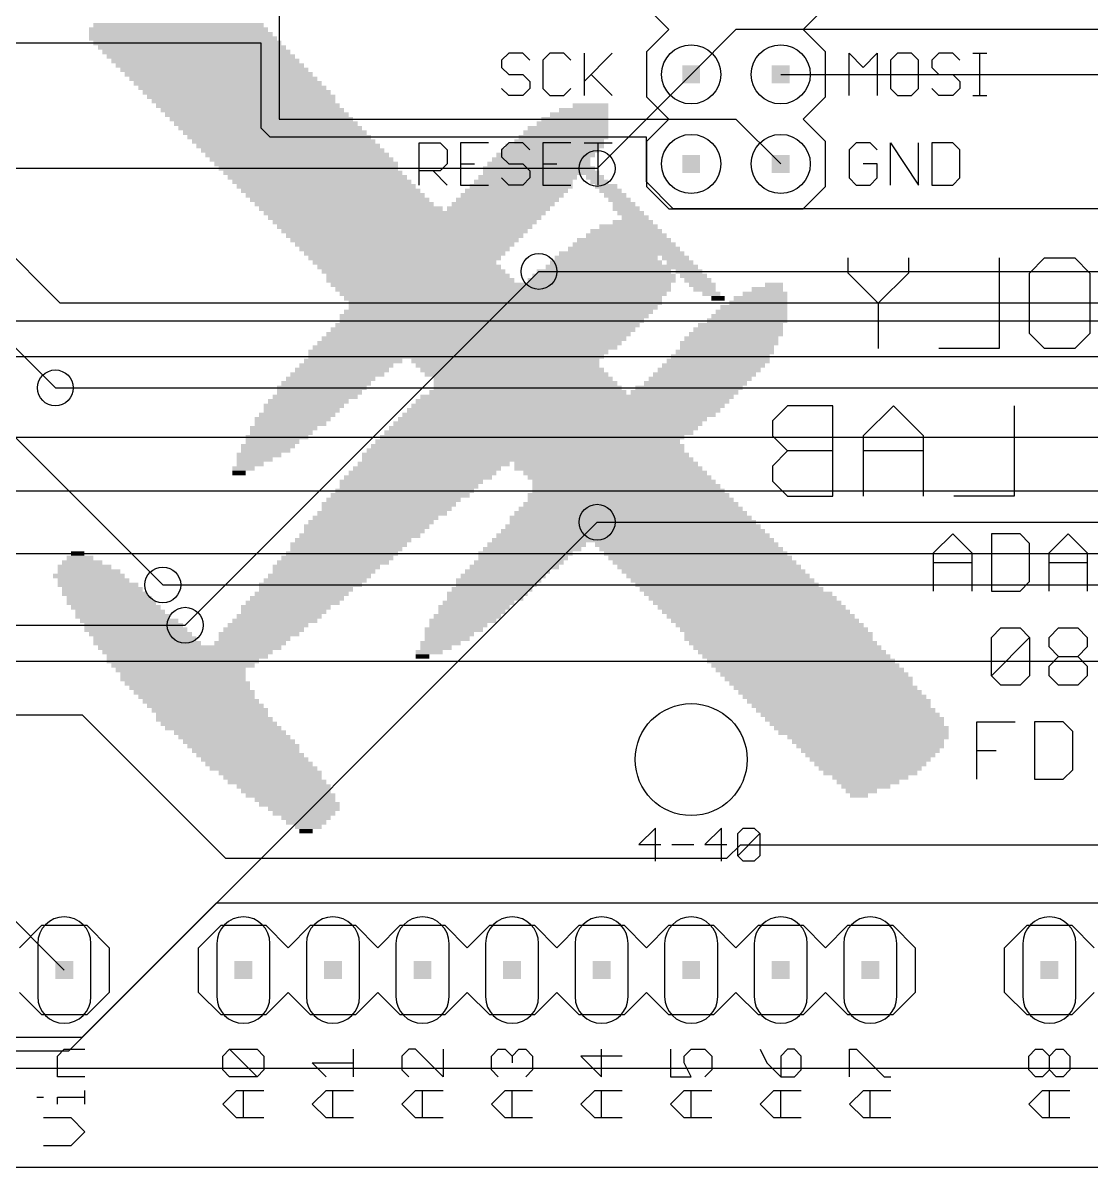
# Model space of a CAD drawing. Extents: x 0 to 3.9, y 0 to 2.37.
# Drawn here: x 1.644 to 2.837, y 0 to 1.277 of the extents above; entities that cross this region are included whole.
import ezdxf

# ---------------------------------------------------------------- set-up
doc = ezdxf.new("R2010")
doc.units = 0
for name, color, linetype in [('1', 22, 'CONTINUOUS'), ('16', 175, 'CONTINUOUS'), ('17', 82, 'CONTINUOUS'), ('18', 82, 'CONTINUOUS'), ('20', 7, 'CONTINUOUS'), ('21', 253, 'CONTINUOUS'), ('22', 253, 'CONTINUOUS')]:
    doc.layers.add(name, color=color, linetype=linetype)

# ---------------------------------------------------------------- blocks, each defined once
blk = doc.blocks.new('RECT')
blk.add_solid([(-0.5, -0.5), (0.5, -0.5), (-0.5, 0.5), (0.5, 0.5)])
blk = doc.blocks.new('ROUNDP')
blk.add_circle((0, 0), 0.5)
blk = doc.blocks.new('LONGP100')
blk.add_lwpolyline([(-0.5, -0.5), (0.5, -0.5, 1), (0.5, 0.5), (-0.5, 0.5, 1)], format="xyb", close=True)
blk = doc.blocks.new('ROUNDV')
blk.add_circle((0, 0), 0.5)

msp = doc.modelspace()

# ---------------------------------------------------------------- linework, layer by layer
at = {"layer": '1'}
for p, q in [((1.93, 1.695), (1.93, 1.17)), ((1.91, 1.255), (1.44, 1.255)), ((1.91, 1.16), (1.91, 1.255)), ((1.93, 1.17), (2.44, 1.17)), ((2.44, 1.17), (2.49, 1.12)), ((1.92, 1.15), (1.91, 1.16)), ((2.34, 1.15), (1.92, 1.15)), ((2.34, 1.1), (2.34, 1.15)), ((2.285, 1.115), (1.445, 1.115)), ((2.37, 1.07), (2.34, 1.1)), ((2.9, 1.07), (2.37, 1.07)), ((1.495, 1.055), (1.68, 0.87)), ((1.435, 1.015), (1.8, 0.65)), ((1.825, 0.605), (2.22, 1)), ((1.695, 0.13), (2.285, 0.72)), ((1.035, 0.13), (1.695, 0.13)), ((3.535, 0.11), (1.01, 0.11))]:
    msp.add_line(p, q, dxfattribs=at)
at = {"layer": '16'}
for p, q in [((2.44, 1.27), (2.39, 1.22)), ((3.12, 1.27), (2.44, 1.27)), ((1.435, 1.215), (1.685, 0.965)), ((2.39, 1.22), (2.285, 1.115)), ((2.49, 1.22), (3.005, 1.22)), ((2.22, 1), (3.405, 1)), ((1.685, 0.965), (3.4, 0.965)), ((1.505, 0.945), (3.41, 0.945)), ((1.165, 0.905), (3.475, 0.905)), ((1.68, 0.87), (3.54, 0.87)), ((1.285, 0.815), (3.515, 0.815)), ((1.495, 0.755), (3.13, 0.755)), ((2.285, 0.72), (3.145, 0.72)), ((1.22, 0.685), (3.555, 0.685)), ((1.8, 0.65), (3.56, 0.65)), ((1.165, 0.605), (1.825, 0.605)), ((1.2, 0.565), (3.42, 0.565)), ((1.165, 0.505), (1.71, 0.505)), ((1.71, 0.505), (1.87, 0.345)), ((1.48, 0.43), (1.69, 0.22)), ((2.43, 0.345), (2.445, 0.36)), ((2.445, 0.36), (3.735, 0.36)), ((1.87, 0.345), (2.43, 0.345)), ((1.71, 0.145), (1.86, 0.295)), ((1.86, 0.295), (3.595, 0.295)), ((1.365, 0.145), (1.71, 0.145))]:
    msp.add_line(p, q, dxfattribs=at)
at = {"layer": '20'}
msp.add_line((0.109202, 0), (3.807945, 0), dxfattribs=at)
msp.add_circle((2.39, 0.455), 0.0625, dxfattribs=at)
at = {"layer": '21'}
for p, q in [((2.34, 1.295), (2.365, 1.27)), ((2.515, 1.27), (2.54, 1.295)), ((2.365, 1.27), (2.34, 1.245)), ((2.54, 1.245), (2.515, 1.27)), ((2.186222, 1.24354), (2.178382, 1.2357)), ((2.201902, 1.24354), (2.186222, 1.24354)), ((2.209742, 1.2357), (2.201902, 1.24354)), ((2.232261, 1.24354), (2.224421, 1.2357)), ((2.247941, 1.24354), (2.232261, 1.24354)), ((2.255781, 1.2357), (2.247941, 1.24354)), ((2.270461, 1.24354), (2.270461, 1.1965)), ((2.270461, 1.21218), (2.301821, 1.24354)), ((2.34, 1.245), (2.34, 1.195)), ((2.54, 1.195), (2.54, 1.245)), ((2.5665, 1.1965), (2.5665, 1.24354)), ((2.5665, 1.24354), (2.58218, 1.22786)), ((2.58218, 1.22786), (2.59786, 1.24354)), ((2.59786, 1.24354), (2.59786, 1.1965)), ((2.620379, 1.24354), (2.612539, 1.2357)), ((2.636059, 1.24354), (2.620379, 1.24354)), ((2.643899, 1.2357), (2.636059, 1.24354)), ((2.666418, 1.24354), (2.658578, 1.2357)), ((2.682099, 1.24354), (2.666418, 1.24354)), ((2.689939, 1.2357), (2.682099, 1.24354)), ((2.704618, 1.24354), (2.720298, 1.24354)), ((2.712458, 1.1965), (2.712458, 1.24354)), ((2.178382, 1.2357), (2.178382, 1.22786)), ((2.178382, 1.22786), (2.186222, 1.22002)), ((2.224421, 1.2357), (2.224421, 1.20434)), ((2.612539, 1.2357), (2.612539, 1.20434)), ((2.643899, 1.20434), (2.643899, 1.2357)), ((2.658578, 1.2357), (2.658578, 1.22786)), ((2.658578, 1.22786), (2.666418, 1.22002)), ((2.186222, 1.22002), (2.201902, 1.22002)), ((2.201902, 1.22002), (2.209742, 1.21218)), ((2.2783, 1.22002), (2.301821, 1.1965)), ((2.666418, 1.22002), (2.682099, 1.22002)), ((2.682099, 1.22002), (2.689939, 1.21218)), ((2.186222, 1.1965), (2.178382, 1.20434)), ((2.209742, 1.20434), (2.201902, 1.1965)), ((2.209742, 1.21218), (2.209742, 1.20434)), ((2.224421, 1.20434), (2.232261, 1.1965)), ((2.247941, 1.1965), (2.255781, 1.20434)), ((2.612539, 1.20434), (2.620379, 1.1965)), ((2.636059, 1.1965), (2.643899, 1.20434)), ((2.666418, 1.1965), (2.658578, 1.20434)), ((2.689939, 1.20434), (2.682099, 1.1965)), ((2.689939, 1.21218), (2.689939, 1.20434)), ((2.201902, 1.1965), (2.186222, 1.1965)), ((2.232261, 1.1965), (2.247941, 1.1965)), ((2.34, 1.195), (2.365, 1.17)), ((2.515, 1.17), (2.54, 1.195)), ((2.620379, 1.1965), (2.636059, 1.1965)), ((2.682099, 1.1965), (2.666418, 1.1965)), ((2.704618, 1.1965), (2.720298, 1.1965)), ((2.365, 1.17), (2.34, 1.145)), ((2.54, 1.145), (2.515, 1.17)), ((2.086303, 1.0965), (2.086303, 1.14354)), ((2.086303, 1.14354), (2.109823, 1.14354)), ((2.109823, 1.14354), (2.117663, 1.1357)), ((2.163703, 1.14354), (2.132343, 1.14354)), ((2.132343, 1.14354), (2.132343, 1.0965)), ((2.186222, 1.14354), (2.178382, 1.1357)), ((2.201902, 1.14354), (2.186222, 1.14354)), ((2.209742, 1.1357), (2.201902, 1.14354)), ((2.255781, 1.14354), (2.224421, 1.14354)), ((2.224421, 1.14354), (2.224421, 1.0965)), ((2.27046, 1.14354), (2.30182, 1.14354)), ((2.28614, 1.0965), (2.28614, 1.14354)), ((2.34, 1.145), (2.34, 1.095)), ((2.54, 1.095), (2.54, 1.145)), ((2.57434, 1.14354), (2.5665, 1.1357)), ((2.59002, 1.14354), (2.57434, 1.14354)), ((2.59786, 1.1357), (2.59002, 1.14354)), ((2.612539, 1.0965), (2.612539, 1.14354)), ((2.612539, 1.14354), (2.643899, 1.0965)), ((2.643899, 1.0965), (2.643899, 1.14354)), ((2.658578, 1.14354), (2.658578, 1.0965)), ((2.682099, 1.14354), (2.658578, 1.14354)), ((2.689939, 1.1357), (2.682099, 1.14354)), ((2.117663, 1.1357), (2.117663, 1.12002)), ((2.178382, 1.1357), (2.178382, 1.12786)), ((2.178382, 1.12786), (2.186222, 1.12002)), ((2.5665, 1.1357), (2.5665, 1.10434)), ((2.689939, 1.10434), (2.689939, 1.1357)), ((2.109823, 1.11218), (2.086303, 1.11218)), ((2.101983, 1.11218), (2.117663, 1.0965)), ((2.117663, 1.12002), (2.109823, 1.11218)), ((2.132343, 1.12002), (2.148023, 1.12002)), ((2.186222, 1.12002), (2.201902, 1.12002)), ((2.201902, 1.12002), (2.209742, 1.11218)), ((2.209742, 1.11218), (2.209742, 1.10434)), ((2.224421, 1.12002), (2.240101, 1.12002)), ((2.59786, 1.12002), (2.58218, 1.12002)), ((2.59786, 1.10434), (2.59786, 1.12002)), ((2.186222, 1.0965), (2.178382, 1.10434)), ((2.209742, 1.10434), (2.201902, 1.0965)), ((2.5665, 1.10434), (2.57434, 1.0965)), ((2.59002, 1.0965), (2.59786, 1.10434)), ((2.682099, 1.0965), (2.689939, 1.10434)), ((2.132343, 1.0965), (2.163703, 1.0965)), ((2.201902, 1.0965), (2.186222, 1.0965)), ((2.224421, 1.0965), (2.255781, 1.0965)), ((2.34, 1.095), (2.365, 1.07)), ((2.515, 1.07), (2.54, 1.095)), ((2.57434, 1.0965), (2.59002, 1.0965)), ((2.658578, 1.0965), (2.682099, 1.0965)), ((2.365, 1.07), (2.515, 1.07)), ((2.660725, 0.685703), (2.682076, 0.707055)), ((2.682076, 0.707055), (2.703428, 0.685703)), ((2.72518, 0.707055), (2.72518, 0.643)), ((2.757207, 0.707055), (2.72518, 0.707055)), ((2.767883, 0.696379), (2.757207, 0.707055)), ((2.789635, 0.685703), (2.810986, 0.707055)), ((2.810986, 0.707055), (2.832338, 0.685703)), ((2.767883, 0.653676), (2.767883, 0.696379)), ((2.660725, 0.643), (2.660725, 0.685703)), ((2.703428, 0.685703), (2.703428, 0.643)), ((2.789635, 0.643), (2.789635, 0.685703)), ((2.832338, 0.685703), (2.832338, 0.643)), ((2.660725, 0.675027), (2.703428, 0.675027)), ((2.789635, 0.675027), (2.832338, 0.675027)), ((2.757207, 0.643), (2.767883, 0.653676)), ((2.72518, 0.643), (2.757207, 0.643)), ((2.72518, 0.591379), (2.735855, 0.602055)), ((2.735855, 0.602055), (2.757207, 0.602055)), ((2.757207, 0.602055), (2.767883, 0.591379)), ((2.789635, 0.591379), (2.80031, 0.602055)), ((2.80031, 0.602055), (2.821662, 0.602055)), ((2.821662, 0.602055), (2.832338, 0.591379)), ((2.72518, 0.548676), (2.72518, 0.591379)), ((2.72518, 0.548676), (2.767883, 0.591379)), ((2.767883, 0.591379), (2.767883, 0.548676)), ((2.789635, 0.580703), (2.789635, 0.591379)), ((2.832338, 0.591379), (2.832338, 0.580703)), ((2.80031, 0.570027), (2.789635, 0.580703)), ((2.832338, 0.580703), (2.821662, 0.570027)), ((2.789635, 0.559352), (2.80031, 0.570027)), ((2.80031, 0.570027), (2.821662, 0.570027)), ((2.821662, 0.570027), (2.832338, 0.559352)), ((2.789635, 0.548676), (2.789635, 0.559352)), ((2.832338, 0.559352), (2.832338, 0.548676)), ((2.735855, 0.538), (2.72518, 0.548676)), ((2.757207, 0.538), (2.735855, 0.538)), ((2.767883, 0.548676), (2.757207, 0.538)), ((2.80031, 0.538), (2.789635, 0.548676)), ((2.821662, 0.538), (2.80031, 0.538)), ((2.832338, 0.548676), (2.821662, 0.538)), ((2.709066, 0.433), (2.709066, 0.497055)), ((2.709066, 0.497055), (2.751769, 0.497055)), ((2.773521, 0.497055), (2.773521, 0.433)), ((2.805548, 0.497055), (2.773521, 0.497055)), ((2.816224, 0.486379), (2.805548, 0.497055)), ((2.816224, 0.443676), (2.816224, 0.486379)), ((2.709066, 0.465027), (2.730417, 0.465027)), ((2.805548, 0.433), (2.816224, 0.443676)), ((2.773521, 0.433), (2.805548, 0.433)), ((2.350016, 0.378532), (2.3315, 0.360016)), ((2.350016, 0.3415), (2.350016, 0.378532)), ((2.423679, 0.378532), (2.405163, 0.360016)), ((2.423679, 0.3415), (2.423679, 0.378532)), ((2.441994, 0.37236), (2.448166, 0.378532)), ((2.441994, 0.347672), (2.441994, 0.37236)), ((2.441994, 0.347672), (2.466682, 0.37236)), ((2.448166, 0.378532), (2.46051, 0.378532)), ((2.46051, 0.378532), (2.466682, 0.37236)), ((2.466682, 0.37236), (2.466682, 0.347672)), ((2.3315, 0.360016), (2.356188, 0.360016)), ((2.368331, 0.360016), (2.393019, 0.360016)), ((2.405163, 0.360016), (2.429851, 0.360016)), ((2.448166, 0.3415), (2.441994, 0.347672)), ((2.466682, 0.347672), (2.46051, 0.3415)), ((2.46051, 0.3415), (2.448166, 0.3415)), ((1.64, 0.245), (1.665, 0.27)), ((1.665, 0.27), (1.715, 0.27)), ((1.715, 0.27), (1.74, 0.245)), ((1.84, 0.245), (1.865, 0.27)), ((1.865, 0.27), (1.915, 0.27)), ((1.915, 0.27), (1.94, 0.245)), ((1.94, 0.245), (1.965, 0.27)), ((1.965, 0.27), (2.015, 0.27)), ((2.015, 0.27), (2.04, 0.245)), ((2.04, 0.245), (2.065, 0.27)), ((2.065, 0.27), (2.115, 0.27)), ((2.115, 0.27), (2.14, 0.245)), ((2.14, 0.245), (2.165, 0.27)), ((2.165, 0.27), (2.215, 0.27)), ((2.215, 0.27), (2.24, 0.245)), ((2.24, 0.245), (2.265, 0.27)), ((2.265, 0.27), (2.315, 0.27)), ((2.315, 0.27), (2.34, 0.245)), ((2.34, 0.245), (2.365, 0.27)), ((2.365, 0.27), (2.415, 0.27)), ((2.415, 0.27), (2.44, 0.245)), ((2.44, 0.245), (2.465, 0.27)), ((2.465, 0.27), (2.515, 0.27)), ((2.515, 0.27), (2.54, 0.245)), ((2.54, 0.245), (2.565, 0.27)), ((2.565, 0.27), (2.615, 0.27)), ((2.615, 0.27), (2.64, 0.245)), ((2.74, 0.245), (2.765, 0.27)), ((2.765, 0.27), (2.815, 0.27)), ((2.815, 0.27), (2.84, 0.245)), ((1.74, 0.245), (1.74, 0.195)), ((1.84, 0.195), (1.84, 0.245)), ((2.64, 0.245), (2.64, 0.195)), ((2.74, 0.195), (2.74, 0.245)), ((1.665, 0.17), (1.64, 0.195)), ((1.74, 0.195), (1.715, 0.17)), ((1.865, 0.17), (1.84, 0.195)), ((1.94, 0.195), (1.915, 0.17)), ((1.965, 0.17), (1.94, 0.195)), ((2.04, 0.195), (2.015, 0.17)), ((2.065, 0.17), (2.04, 0.195)), ((2.14, 0.195), (2.115, 0.17)), ((2.165, 0.17), (2.14, 0.195)), ((2.24, 0.195), (2.215, 0.17)), ((2.265, 0.17), (2.24, 0.195)), ((2.34, 0.195), (2.315, 0.17)), ((2.365, 0.17), (2.34, 0.195)), ((2.44, 0.195), (2.415, 0.17)), ((2.465, 0.17), (2.44, 0.195)), ((2.54, 0.195), (2.515, 0.17)), ((2.565, 0.17), (2.54, 0.195)), ((2.64, 0.195), (2.615, 0.17)), ((2.765, 0.17), (2.74, 0.195)), ((2.84, 0.195), (2.815, 0.17)), ((1.715, 0.17), (1.665, 0.17)), ((1.915, 0.17), (1.865, 0.17)), ((2.015, 0.17), (1.965, 0.17)), ((2.115, 0.17), (2.065, 0.17)), ((2.215, 0.17), (2.165, 0.17)), ((2.315, 0.17), (2.265, 0.17)), ((2.415, 0.17), (2.365, 0.17)), ((2.515, 0.17), (2.465, 0.17)), ((2.615, 0.17), (2.565, 0.17)), ((2.815, 0.17), (2.765, 0.17)), ((1.682307, 0.12398), (1.68998, 0.131653)), ((1.68998, 0.131653), (1.713, 0.131653)), ((1.866961, 0.12398), (1.874634, 0.131653)), ((1.874634, 0.131653), (1.905327, 0.131653)), ((1.905327, 0.100961), (1.874634, 0.131653)), ((1.905327, 0.131653), (1.913, 0.12398)), ((2.013, 0.100961), (2.013, 0.131653)), ((2.074634, 0.131653), (2.066961, 0.12398)), ((2.082307, 0.131653), (2.074634, 0.131653)), ((2.113, 0.100961), (2.082307, 0.131653)), ((2.113, 0.131653), (2.113, 0.100961)), ((2.166961, 0.12398), (2.174634, 0.131653)), ((2.174634, 0.131653), (2.182307, 0.131653)), ((2.182307, 0.131653), (2.18998, 0.12398)), ((2.18998, 0.12398), (2.197654, 0.131653)), ((2.197654, 0.131653), (2.205327, 0.131653)), ((2.205327, 0.131653), (2.213, 0.12398)), ((2.28998, 0.100961), (2.28998, 0.131653)), ((2.366961, 0.131653), (2.366961, 0.100961)), ((2.382307, 0.12398), (2.38998, 0.131653)), ((2.38998, 0.131653), (2.405327, 0.131653)), ((2.405327, 0.131653), (2.413, 0.12398)), ((2.466961, 0.131653), (2.474634, 0.116307)), ((2.497654, 0.131653), (2.48998, 0.12398)), ((2.505327, 0.131653), (2.497654, 0.131653)), ((2.513, 0.12398), (2.505327, 0.131653)), ((2.566961, 0.100961), (2.566961, 0.131653)), ((2.566961, 0.131653), (2.574634, 0.131653)), ((2.574634, 0.131653), (2.605327, 0.100961)), ((2.766961, 0.12398), (2.774634, 0.131653)), ((2.774634, 0.131653), (2.782307, 0.131653)), ((2.782307, 0.131653), (2.78998, 0.12398)), ((2.78998, 0.12398), (2.797654, 0.131653)), ((2.797654, 0.131653), (2.805327, 0.131653)), ((2.805327, 0.131653), (2.813, 0.12398)), ((1.682307, 0.100961), (1.682307, 0.12398)), ((1.866961, 0.108634), (1.866961, 0.12398)), ((1.913, 0.12398), (1.913, 0.108634)), ((1.982307, 0.100961), (1.966961, 0.116307)), ((1.966961, 0.116307), (2.013, 0.116307)), ((2.066961, 0.12398), (2.066961, 0.108634)), ((2.166961, 0.108634), (2.166961, 0.12398)), ((2.18998, 0.12398), (2.18998, 0.116307)), ((2.213, 0.12398), (2.213, 0.108634)), ((2.313, 0.12398), (2.266961, 0.12398)), ((2.266961, 0.12398), (2.28998, 0.100961)), ((2.382307, 0.116307), (2.382307, 0.12398)), ((2.38998, 0.100961), (2.382307, 0.116307)), ((2.413, 0.12398), (2.413, 0.108634)), ((2.474634, 0.116307), (2.48998, 0.100961)), ((2.48998, 0.12398), (2.48998, 0.100961)), ((2.513, 0.108634), (2.513, 0.12398)), ((2.766961, 0.108634), (2.766961, 0.12398)), ((2.78998, 0.108634), (2.78998, 0.12398)), ((2.813, 0.12398), (2.813, 0.108634)), ((1.874634, 0.100961), (1.866961, 0.108634)), ((1.913, 0.108634), (1.905327, 0.100961)), ((2.066961, 0.108634), (2.074634, 0.100961)), ((2.174634, 0.100961), (2.166961, 0.108634)), ((2.213, 0.108634), (2.205327, 0.100961)), ((2.413, 0.108634), (2.405327, 0.100961)), ((2.505327, 0.100961), (2.513, 0.108634)), ((2.774634, 0.100961), (2.766961, 0.108634)), ((2.78998, 0.108634), (2.782307, 0.100961)), ((2.797654, 0.100961), (2.78998, 0.108634)), ((2.813, 0.108634), (2.805327, 0.100961)), ((1.713, 0.100961), (1.682307, 0.100961)), ((1.905327, 0.100961), (1.874634, 0.100961)), ((2.366961, 0.100961), (2.38998, 0.100961)), ((2.48998, 0.100961), (2.505327, 0.100961)), ((2.605327, 0.100961), (2.613, 0.100961)), ((2.782307, 0.100961), (2.774634, 0.100961)), ((2.805327, 0.100961), (2.797654, 0.100961)), ((1.659288, 0.077941), (1.666961, 0.077941)), ((1.682307, 0.070268), (1.682307, 0.077941)), ((1.682307, 0.077941), (1.713, 0.077941)), ((1.713, 0.070268), (1.713, 0.085614)), ((1.866961, 0.070268), (1.882307, 0.085614)), ((1.882307, 0.085614), (1.913, 0.085614)), ((1.88998, 0.054921), (1.88998, 0.085614)), ((1.966961, 0.070268), (1.982307, 0.085614)), ((1.982307, 0.085614), (2.013, 0.085614)), ((1.98998, 0.054921), (1.98998, 0.085614)), ((2.066961, 0.070268), (2.082307, 0.085614)), ((2.082307, 0.085614), (2.113, 0.085614)), ((2.08998, 0.054921), (2.08998, 0.085614)), ((2.166961, 0.070268), (2.182307, 0.085614)), ((2.182307, 0.085614), (2.213, 0.085614)), ((2.18998, 0.054921), (2.18998, 0.085614)), ((2.266961, 0.070268), (2.282307, 0.085614)), ((2.282307, 0.085614), (2.313, 0.085614)), ((2.28998, 0.054921), (2.28998, 0.085614)), ((2.366961, 0.070268), (2.382307, 0.085614)), ((2.382307, 0.085614), (2.413, 0.085614)), ((2.38998, 0.054921), (2.38998, 0.085614)), ((2.466961, 0.070268), (2.482307, 0.085614)), ((2.482307, 0.085614), (2.513, 0.085614)), ((2.48998, 0.054921), (2.48998, 0.085614)), ((2.566961, 0.070268), (2.582307, 0.085614)), ((2.582307, 0.085614), (2.613, 0.085614)), ((2.58998, 0.054921), (2.58998, 0.085614)), ((2.766961, 0.070268), (2.782307, 0.085614)), ((2.782307, 0.085614), (2.813, 0.085614)), ((2.78998, 0.054921), (2.78998, 0.085614)), ((1.882307, 0.054921), (1.866961, 0.070268)), ((1.982307, 0.054921), (1.966961, 0.070268)), ((2.082307, 0.054921), (2.066961, 0.070268)), ((2.182307, 0.054921), (2.166961, 0.070268)), ((2.282307, 0.054921), (2.266961, 0.070268)), ((2.382307, 0.054921), (2.366961, 0.070268)), ((2.482307, 0.054921), (2.466961, 0.070268)), ((2.582307, 0.054921), (2.566961, 0.070268)), ((2.782307, 0.054921), (2.766961, 0.070268)), ((1.697654, 0.054921), (1.666961, 0.054921)), ((1.713, 0.039575), (1.697654, 0.054921)), ((1.913, 0.054921), (1.882307, 0.054921)), ((2.013, 0.054921), (1.982307, 0.054921)), ((2.113, 0.054921), (2.082307, 0.054921)), ((2.213, 0.054921), (2.182307, 0.054921)), ((2.313, 0.054921), (2.282307, 0.054921)), ((2.413, 0.054921), (2.382307, 0.054921)), ((2.513, 0.054921), (2.482307, 0.054921)), ((2.613, 0.054921), (2.582307, 0.054921)), ((2.813, 0.054921), (2.782307, 0.054921)), ((1.697654, 0.024228), (1.713, 0.039575)), ((1.666961, 0.024228), (1.697654, 0.024228))]:
    msp.add_line(p, q, dxfattribs=at)
at = {"layer": '22'}
for p, q in [((2.56525, 0.998239), (2.56525, 1.015086)), ((2.632641, 1.015086), (2.632641, 0.998239)), ((2.733927, 1.015086), (2.733927, 0.914)), ((2.767823, 0.998239), (2.78467, 1.015086)), ((2.78467, 1.015086), (2.818366, 1.015086)), ((2.818366, 1.015086), (2.835214, 0.998239)), ((2.598945, 0.964543), (2.56525, 0.998239)), ((2.632641, 0.998239), (2.598945, 0.964543)), ((2.767823, 0.930848), (2.767823, 0.998239)), ((2.835214, 0.998239), (2.835214, 0.930848)), ((2.598945, 0.964543), (2.598945, 0.914)), ((2.78467, 0.914), (2.767823, 0.930848)), ((2.835214, 0.930848), (2.818366, 0.914)), ((2.733927, 0.914), (2.666536, 0.914)), ((2.818366, 0.914), (2.78467, 0.914)), ((2.497692, 0.850086), (2.480844, 0.833239)), ((2.548235, 0.850086), (2.497692, 0.850086)), ((2.548235, 0.749), (2.548235, 0.850086)), ((2.615826, 0.850086), (2.582131, 0.816391)), ((2.649522, 0.816391), (2.615826, 0.850086)), ((2.750808, 0.850086), (2.750808, 0.749)), ((2.480844, 0.833239), (2.480844, 0.816391)), ((2.480844, 0.816391), (2.497692, 0.799543)), ((2.582131, 0.816391), (2.582131, 0.749)), ((2.649522, 0.749), (2.649522, 0.816391)), ((2.497692, 0.799543), (2.480844, 0.782695)), ((2.548235, 0.799543), (2.497692, 0.799543)), ((2.649522, 0.799543), (2.582131, 0.799543)), ((2.480844, 0.782695), (2.480844, 0.765848)), ((2.480844, 0.765848), (2.497692, 0.749)), ((2.497692, 0.749), (2.548235, 0.749)), ((2.750808, 0.749), (2.683417, 0.749))]:
    msp.add_line(p, q, dxfattribs=at)

# ---------------------------------------------------------------- block references
at = {"layer": '17', "xscale": 0.066, "yscale": 0.066}
for p in [(2.39, 1.22), (2.39, 1.22), (2.49, 1.22), (2.49, 1.22), (2.39, 1.12), (2.39, 1.12), (2.49, 1.12), (2.49, 1.12)]:
    msp.add_blockref('ROUNDP', p, dxfattribs=at)
at = {"layer": '17', "xscale": 0.05937, "yscale": 0.05937, "rotation": 90}
for p in [(1.69, 0.22), (1.69, 0.22), (1.89, 0.22), (1.89, 0.22), (1.99, 0.22), (1.99, 0.22), (2.09, 0.22), (2.09, 0.22), (2.19, 0.22), (2.19, 0.22), (2.29, 0.22), (2.29, 0.22), (2.39, 0.22), (2.39, 0.22), (2.49, 0.22), (2.49, 0.22), (2.59, 0.22), (2.59, 0.22), (2.79, 0.22), (2.79, 0.22)]:
    msp.add_blockref('LONGP100', p, dxfattribs=at)
at = {"layer": '18', "xscale": 0.04, "yscale": 0.04}
for p in [(2.285, 1.115), (2.285, 1.115), (2.22, 1), (2.22, 1), (1.68, 0.87), (1.68, 0.87), (2.285, 0.72), (2.285, 0.72), (1.8, 0.65), (1.8, 0.65), (1.825, 0.605), (1.825, 0.605)]:
    msp.add_blockref('ROUNDV', p, dxfattribs=at)
at = {"layer": '21', "xscale": 0.02, "yscale": 0.02}
for p in [(2.39, 1.22), (2.49, 1.22), (2.39, 1.12), (2.49, 1.12), (1.69, 0.22), (1.89, 0.22), (1.99, 0.22), (2.09, 0.22), (2.19, 0.22), (2.29, 0.22), (2.39, 0.22), (2.49, 0.22), (2.59, 0.22), (2.79, 0.22)]:
    msp.add_blockref('RECT', p, dxfattribs=at)
at = {"layer": '22', "yscale": 0.005}
for p, xscale in [((1.8175, 1.275), 0.19), ((1.8175, 1.27), 0.2), ((1.82, 1.265), 0.205), ((1.8225, 1.26), 0.21), ((1.8275, 1.255), 0.21), ((1.8325, 1.25), 0.21), ((1.8375, 1.245), 0.21), ((1.8425, 1.24), 0.21), ((1.8475, 1.235), 0.21), ((1.8525, 1.23), 0.21), ((1.8575, 1.225), 0.21), ((1.8625, 1.22), 0.21), ((1.8675, 1.215), 0.21), ((1.8725, 1.21), 0.21), ((1.8775, 1.205), 0.21), ((1.8825, 1.2), 0.21), ((1.8875, 1.195), 0.21), ((1.89, 1.19), 0.205), ((1.895, 1.185), 0.205), ((1.9, 1.18), 0.205), ((1.905, 1.175), 0.205), ((2.265, 1.175), 0.065), ((2.27, 1.18), 0.055), ((2.2775, 1.185), 0.04), ((1.91, 1.17), 0.205), ((1.915, 1.165), 0.205), ((2.2575, 1.165), 0.08), ((2.26, 1.17), 0.075), ((1.92, 1.16), 0.205), ((1.925, 1.155), 0.205), ((1.93, 1.15), 0.205), ((2.2475, 1.15), 0.1), ((2.25, 1.155), 0.095), ((2.2525, 1.16), 0.09), ((1.935, 1.145), 0.205), ((1.94, 1.14), 0.205), ((1.945, 1.135), 0.205), ((2.2325, 1.135), 0.11), ((2.2375, 1.14), 0.11), ((2.2425, 1.145), 0.1), ((1.95, 1.13), 0.205), ((1.955, 1.125), 0.205), ((2.2225, 1.125), 0.11), ((2.2275, 1.13), 0.11), ((1.96, 1.12), 0.205), ((1.9625, 1.115), 0.2), ((1.9675, 1.11), 0.2), ((2.22, 1.115), 0.125), ((2.2225, 1.11), 0.13), ((2.22, 1.12), 0.115), ((1.9725, 1.105), 0.2), ((1.9775, 1.1), 0.2), ((2.2025, 1.1), 0.11), ((2.2075, 1.105), 0.11), ((2.2825, 1.105), 0.02), ((2.2875, 1.1), 0.02), ((1.9825, 1.095), 0.2), ((1.9875, 1.09), 0.2), ((1.9925, 1.085), 0.2), ((2.19, 1.085), 0.115), ((2.195, 1.09), 0.115), ((2.2, 1.095), 0.115), ((2.295, 1.095), 0.025), ((2.3, 1.09), 0.025), ((2.305, 1.085), 0.025), ((1.9975, 1.08), 0.2), ((2.0025, 1.075), 0.2), ((2.18, 1.075), 0.115), ((2.185, 1.08), 0.115), ((2.31, 1.08), 0.025), ((2.315, 1.075), 0.025), ((2.01, 1.07), 0.205), ((2.07, 1.065), 0.315), ((2.07, 1.06), 0.305), ((2.175, 1.07), 0.115), ((2.3175, 1.07), 0.03), ((2.3225, 1.065), 0.03), ((2.3275, 1.06), 0.03), ((2.07, 1.055), 0.295), ((2.07, 1.05), 0.285), ((2.32, 1.05), 0.065), ((2.325, 1.055), 0.045), ((2.07, 1.045), 0.275), ((2.07, 1.04), 0.265), ((2.07, 1.035), 0.255), ((2.315, 1.035), 0.105), ((2.3175, 1.04), 0.09), ((2.3175, 1.045), 0.08), ((2.07, 1.03), 0.245), ((2.07, 1.025), 0.235), ((2.07, 1.02), 0.225), ((2.3125, 1.02), 0.14), ((2.315, 1.025), 0.125), ((2.315, 1.03), 0.115), ((2.07, 1.015), 0.215), ((2.07, 1.01), 0.205), ((2.295, 1.01), 0.125), ((2.295, 1.015), 0.115), ((2.3725, 1.015), 0.03), ((2.3775, 1.01), 0.03), ((2.075, 1.005), 0.205), ((2.08, 1), 0.205), ((2.085, 0.995), 0.205), ((2.2925, 0.995), 0.16), ((2.2925, 1), 0.15), ((2.3125, 1.005), 0.17), ((2.3875, 1), 0.03), ((2.3925, 0.995), 0.03), ((2.0875, 0.99), 0.21), ((2.1775, 0.985), 0.38), ((2.29, 0.99), 0.165), ((2.3975, 0.99), 0.03), ((2.4025, 0.985), 0.03), ((2.4825, 0.985), 0.02), ((2.18, 0.98), 0.375), ((2.18, 0.975), 0.365), ((2.18, 0.97), 0.355), ((2.405, 0.98), 0.025), ((2.4125, 0.975), 0.02), ((2.42, 0.97), 0.015), ((2.4675, 0.97), 0.06), ((2.4725, 0.975), 0.05), ((2.475, 0.98), 0.035), ((2.1825, 0.965), 0.35), ((2.18, 0.96), 0.345), ((2.46, 0.96), 0.075), ((2.465, 0.965), 0.065), ((2.17, 0.95), 0.345), ((2.1675, 0.945), 0.34), ((2.175, 0.955), 0.345), ((2.4525, 0.945), 0.09), ((2.455, 0.95), 0.085), ((2.4575, 0.955), 0.08), ((2.1575, 0.935), 0.34), ((2.1625, 0.94), 0.34), ((2.4425, 0.935), 0.1), ((2.445, 0.94), 0.095), ((2.1425, 0.92), 0.34), ((2.1475, 0.925), 0.34), ((2.1525, 0.93), 0.34), ((2.4325, 0.92), 0.11), ((2.435, 0.925), 0.105), ((2.44, 0.93), 0.105), ((2.13, 0.91), 0.335), ((2.1275, 0.905), 0.33), ((2.1375, 0.915), 0.34), ((2.4225, 0.905), 0.11), ((2.4275, 0.91), 0.11), ((2.43, 0.915), 0.105), ((2.005, 0.895), 0.105), ((2.0125, 0.9), 0.11), ((2.1825, 0.9), 0.21), ((2.185, 0.895), 0.205), ((2.415, 0.895), 0.115), ((2.42, 0.9), 0.115), ((1.9875, 0.88), 0.1), ((1.995, 0.885), 0.105), ((2, 0.89), 0.105), ((2.19, 0.89), 0.205), ((2.195, 0.885), 0.205), ((2.2025, 0.88), 0.2), ((2.4, 0.88), 0.115), ((2.405, 0.885), 0.115), ((2.41, 0.89), 0.115), ((1.9775, 0.87), 0.1), ((1.9825, 0.875), 0.1), ((2.205, 0.875), 0.205), ((2.2075, 0.87), 0.21), ((2.3875, 0.87), 0.12), ((2.395, 0.875), 0.115), ((1.9625, 0.855), 0.09), ((1.97, 0.86), 0.095), ((1.975, 0.865), 0.095), ((2.2575, 0.855), 0.35), ((2.2625, 0.86), 0.35), ((2.2075, 0.865), 0.22), ((2.3825, 0.865), 0.12), ((1.9575, 0.85), 0.09), ((1.955, 0.845), 0.085), ((2.2475, 0.845), 0.35), ((2.2525, 0.85), 0.35), ((1.945, 0.835), 0.085), ((1.9425, 0.83), 0.08), ((1.95, 0.84), 0.085), ((2.23, 0.83), 0.345), ((2.235, 0.835), 0.345), ((2.2425, 0.84), 0.35), ((1.935, 0.825), 0.075), ((1.9325, 0.82), 0.07), ((2.22, 0.82), 0.345), ((2.225, 0.825), 0.345), ((1.9175, 0.805), 0.06), ((1.9275, 0.815), 0.07), ((1.9225, 0.81), 0.06), ((2.2075, 0.805), 0.35), ((2.2075, 0.81), 0.34), ((2.2125, 0.815), 0.34), ((1.9075, 0.795), 0.05), ((1.9025, 0.79), 0.04), ((1.915, 0.8), 0.055), ((2.205, 0.795), 0.365), ((2.2075, 0.79), 0.37), ((2.205, 0.8), 0.355), ((1.89, 0.78), 0.025), ((1.8975, 0.785), 0.03), ((2.095, 0.78), 0.165), ((2.1025, 0.785), 0.17), ((2.295, 0.785), 0.205), ((2.2975, 0.78), 0.21), ((1.885, 0.775), 0.015), ((2.0775, 0.765), 0.16), ((2.085, 0.77), 0.165), ((2.09, 0.775), 0.165), ((2.305, 0.775), 0.205), ((2.31, 0.77), 0.205), ((2.315, 0.765), 0.205), ((2.07, 0.755), 0.155), ((2.075, 0.76), 0.155), ((2.3175, 0.76), 0.21), ((2.32, 0.755), 0.215), ((2.0525, 0.74), 0.15), ((2.0575, 0.745), 0.15), ((2.065, 0.75), 0.155), ((2.3225, 0.74), 0.24), ((2.32, 0.75), 0.225), ((2.3225, 0.745), 0.23), ((2.045, 0.73), 0.145), ((2.05, 0.735), 0.145), ((2.3225, 0.73), 0.26), ((2.3225, 0.735), 0.25), ((2.0275, 0.715), 0.14), ((2.0325, 0.72), 0.14), ((2.0375, 0.725), 0.14), ((2.325, 0.715), 0.285), ((2.3225, 0.725), 0.27), ((2.325, 0.72), 0.275), ((2.02, 0.705), 0.135), ((2.025, 0.71), 0.135), ((2.325, 0.705), 0.305), ((2.325, 0.71), 0.295), ((2.0075, 0.695), 0.13), ((2.005, 0.69), 0.125), ((2.0125, 0.7), 0.13), ((2.2125, 0.69), 0.11), ((2.2175, 0.695), 0.11), ((2.325, 0.7), 0.315), ((2.385, 0.695), 0.205), ((2.39, 0.69), 0.205), ((1.71, 0.675), 0.045), ((1.7075, 0.68), 0.03), ((1.705, 0.685), 0.015), ((1.99, 0.675), 0.125), ((1.995, 0.68), 0.125), ((2, 0.685), 0.125), ((2.1975, 0.675), 0.1), ((2.205, 0.685), 0.105), ((2.2025, 0.68), 0.1), ((2.395, 0.685), 0.205), ((2.4, 0.68), 0.205), ((2.405, 0.675), 0.205), ((1.7125, 0.67), 0.06), ((1.7175, 0.665), 0.07), ((1.9825, 0.67), 0.12), ((1.98, 0.665), 0.115), ((2.185, 0.665), 0.095), ((2.1925, 0.67), 0.1), ((2.41, 0.67), 0.205), ((2.415, 0.665), 0.205), ((1.7175, 0.66), 0.08), ((1.7225, 0.655), 0.08), ((1.7275, 0.65), 0.09), ((1.965, 0.65), 0.115), ((1.97, 0.655), 0.115), ((1.975, 0.66), 0.115), ((2.175, 0.655), 0.095), ((2.1725, 0.65), 0.09), ((2.18, 0.66), 0.095), ((2.42, 0.66), 0.205), ((2.425, 0.655), 0.205), ((2.43, 0.65), 0.205), ((1.7325, 0.645), 0.09), ((1.735, 0.64), 0.095), ((1.955, 0.64), 0.105), ((1.96, 0.645), 0.105), ((2.1625, 0.64), 0.09), ((2.1675, 0.645), 0.09), ((2.435, 0.645), 0.205), ((2.4425, 0.64), 0.21), ((1.74, 0.635), 0.095), ((1.7425, 0.63), 0.1), ((1.7475, 0.625), 0.1), ((1.9375, 0.625), 0.1), ((1.945, 0.63), 0.105), ((1.95, 0.635), 0.105), ((2.1475, 0.625), 0.08), ((2.1525, 0.63), 0.08), ((2.16, 0.635), 0.085), ((2.4475, 0.635), 0.21), ((2.4525, 0.63), 0.21), ((2.4575, 0.625), 0.21), ((1.7525, 0.62), 0.1), ((1.755, 0.615), 0.105), ((1.93, 0.615), 0.095), ((1.935, 0.62), 0.095), ((2.14, 0.615), 0.075), ((2.145, 0.62), 0.075), ((2.4625, 0.62), 0.21), ((2.4675, 0.615), 0.21), ((1.7625, 0.61), 0.11), ((1.7675, 0.605), 0.11), ((1.77, 0.6), 0.115), ((1.9125, 0.6), 0.09), ((1.9175, 0.605), 0.09), ((1.925, 0.61), 0.095), ((2.125, 0.6), 0.065), ((2.135, 0.61), 0.075), ((2.13, 0.605), 0.065), ((2.4725, 0.61), 0.21), ((2.4775, 0.605), 0.21), ((2.4825, 0.6), 0.21), ((1.775, 0.595), 0.115), ((1.78, 0.59), 0.115), ((1.9075, 0.595), 0.09), ((1.9025, 0.59), 0.08), ((2.12, 0.595), 0.055), ((2.1175, 0.59), 0.05), ((2.4875, 0.595), 0.21), ((2.4875, 0.59), 0.21), ((1.7825, 0.585), 0.12), ((1.83, 0.58), 0.205), ((1.8275, 0.575), 0.19), ((1.8975, 0.585), 0.08), ((2.0975, 0.575), 0.03), ((2.11, 0.585), 0.045), ((2.105, 0.58), 0.035), ((2.4925, 0.585), 0.21), ((2.4975, 0.58), 0.21), ((2.5025, 0.575), 0.21), ((1.8275, 0.57), 0.18), ((1.8225, 0.565), 0.17), ((1.8225, 0.56), 0.16), ((2.09, 0.57), 0.015), ((2.5075, 0.57), 0.21), ((2.5125, 0.565), 0.21), ((2.5175, 0.56), 0.21), ((1.82, 0.555), 0.145), ((1.8225, 0.55), 0.14), ((2.5225, 0.555), 0.21), ((2.5275, 0.55), 0.21), ((1.8225, 0.545), 0.14), ((1.8275, 0.54), 0.14), ((1.83, 0.535), 0.135), ((2.5325, 0.545), 0.21), ((2.535, 0.54), 0.205), ((2.54, 0.535), 0.205), ((1.835, 0.53), 0.135), ((1.8375, 0.525), 0.13), ((2.545, 0.53), 0.205), ((2.55, 0.525), 0.205), ((1.8425, 0.52), 0.13), ((1.8475, 0.515), 0.13), ((1.8525, 0.51), 0.13), ((2.555, 0.52), 0.205), ((2.5575, 0.515), 0.2), ((2.5625, 0.51), 0.2), ((1.855, 0.505), 0.125), ((1.8575, 0.5), 0.13), ((2.5675, 0.505), 0.2), ((2.5725, 0.5), 0.2), ((1.8625, 0.495), 0.13), ((1.8675, 0.49), 0.13), ((1.875, 0.485), 0.125), ((2.575, 0.495), 0.195), ((2.58, 0.49), 0.195), ((2.5825, 0.485), 0.19), ((1.88, 0.48), 0.125), ((1.885, 0.475), 0.125), ((2.5875, 0.48), 0.18), ((2.5875, 0.475), 0.17), ((1.89, 0.47), 0.125), ((1.8925, 0.465), 0.12), ((1.8975, 0.46), 0.12), ((2.59, 0.47), 0.165), ((2.59, 0.465), 0.155), ((2.59, 0.46), 0.145), ((1.9025, 0.455), 0.12), ((1.9075, 0.45), 0.12), ((1.9125, 0.445), 0.12), ((2.59, 0.455), 0.135), ((2.59, 0.45), 0.125), ((2.59, 0.445), 0.115), ((1.92, 0.44), 0.115), ((1.9225, 0.435), 0.11), ((2.59, 0.44), 0.105), ((2.59, 0.435), 0.085), ((1.9275, 0.43), 0.11), ((1.935, 0.425), 0.105), ((1.9375, 0.42), 0.1), ((2.5875, 0.43), 0.07), ((2.585, 0.425), 0.055), ((2.58, 0.42), 0.035), ((1.9425, 0.415), 0.1), ((1.9475, 0.41), 0.09), ((2.5775, 0.415), 0.02), ((1.9525, 0.405), 0.09), ((1.9575, 0.4), 0.08), ((1.9575, 0.395), 0.07), ((1.96, 0.39), 0.055), ((1.96, 0.385), 0.045), ((1.9625, 0.38), 0.03), ((1.96, 0.375), 0.015)]:
    msp.add_blockref('RECT', p, dxfattribs=dict(at, xscale=xscale))

doc.saveas('drawing.dxf')
